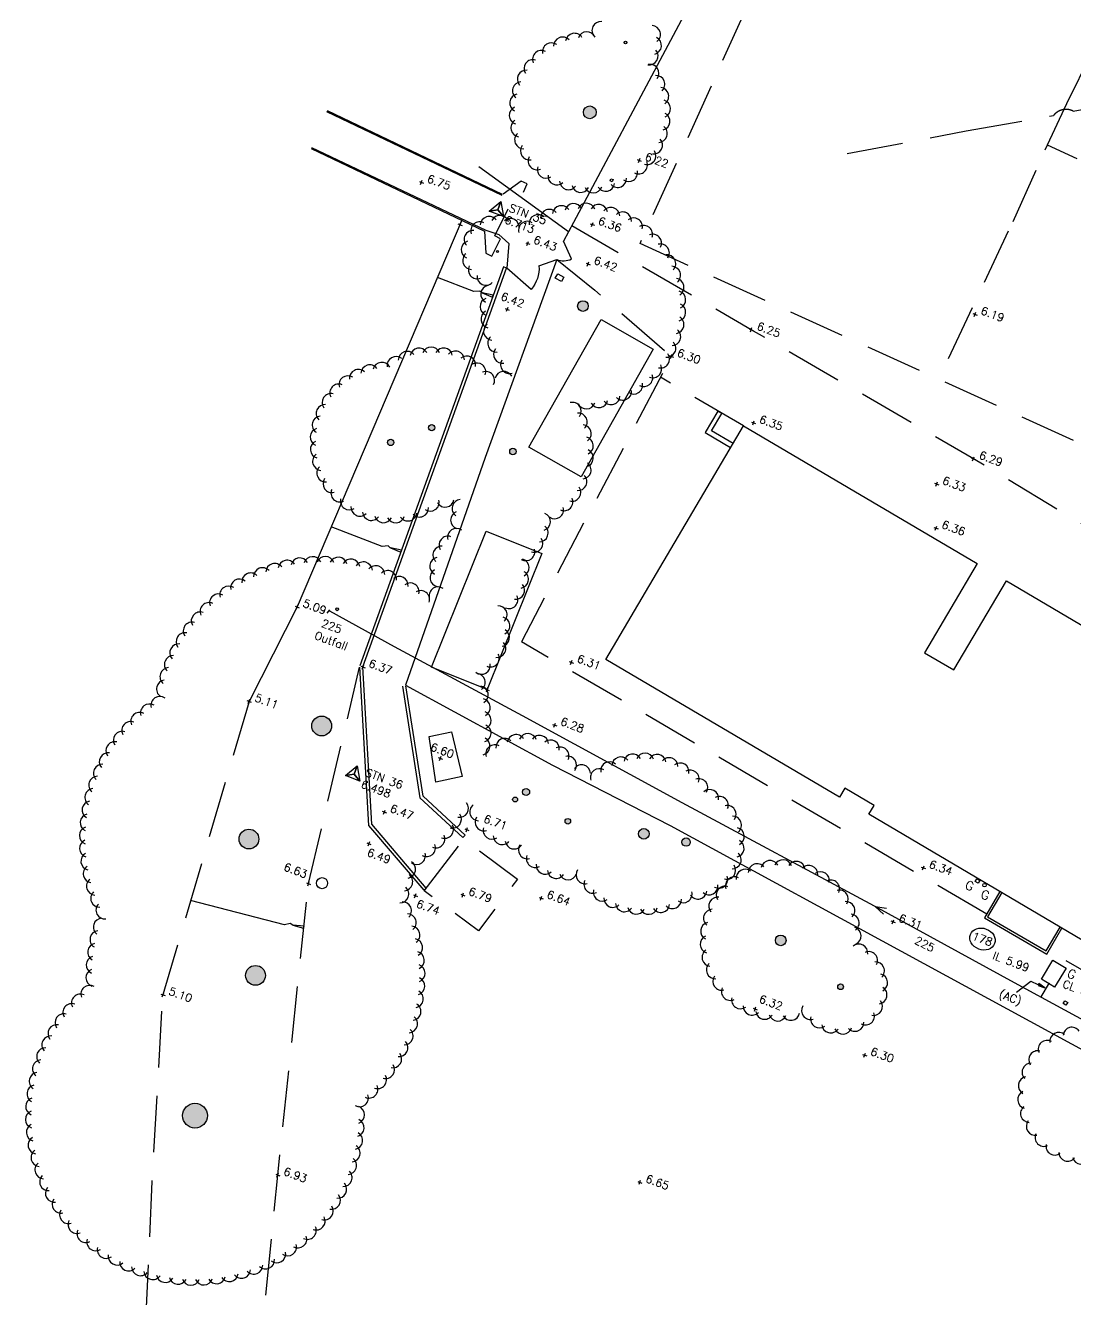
# Model space of a CAD drawing. Header units: millimetres. Extents: x 521005098 to 521837086, y 174609906 to 175681253.
# Drawn here: x 521101051 to 521148302, y 174886964 to 174944288 of the extents above; entities that cross this region are included whole.
import ezdxf
from ezdxf.enums import TextEntityAlignment as Align

# ---------------------------------------------------------------- set-up
doc = ezdxf.new("R2010")
doc.units = ezdxf.units.MM
doc.header["$LTSCALE"] = 200
doc.linetypes.add('layout$0$DASHED', pattern=[19.05, 12.7, -6.35])
doc.linetypes.add('layout$0$survey$0$DASHED', pattern=[19.05, 12.7, -6.35])
for name, color, linetype in [('layout$0$ED-STORM', 3, 'Continuous'), ('layout$0$survey$0$BOUNDARY', 8, 'Continuous'), ('layout$0$survey$0$BUILDING', 8, 'Continuous'), ('layout$0$survey$0$CONTROL', 8, 'Continuous'), ('layout$0$survey$0$DETAIL', 8, 'Continuous'), ('layout$0$survey$0$LEVEL', 8, 'Continuous'), ('layout$0$survey$0$ROAD', 8, 'Continuous'), ('layout$0$survey$0$SERVICE', 8, 'Continuous'), ('layout$0$survey$0$SPORTS_PITCH', 8, 'layout$0$survey$0$DASHED'), ('layout$0$survey$0$TEXT_SERVICE', 8, 'Continuous'), ('layout$0$survey$0$VEGETATION', 8, 'Continuous')]:
    doc.layers.add(name, color=color, linetype=linetype)
doc.styles.add('layout$0$ROMANS', font='Romans.shx')
doc.styles.add('layout$0$survey$0$ROMANS', font='Romans.shx')

# ---------------------------------------------------------------- blocks, each defined once
blk = doc.blocks.new('layout$0$S')
at = {"layer": 'layout$0$ED-STORM'}
blk.add_lwpolyline([(-0.5, 0.15), (0.001, 0), (-0.5, -0.151)], dxfattribs=at)
blk = doc.blocks.new('layout')
at = {"layer": 'layout$0$survey$0$VEGETATION', "linetype": 'Continuous'}
h = blk.add_hatch(color=256, dxfattribs=at)
edge = h.paths.add_edge_path()
edge.add_arc((521142433.8, 174973313.3), 191, 0, 360)
edge = h.paths.add_edge_path()
edge.add_arc((521140408.4, 174968320.2), 206.9, 0, 360)
edge = h.paths.add_edge_path()
edge.add_arc((521138952.9, 174965170.3), 159.2, 0, 360)
edge = h.paths.add_edge_path()
edge.add_arc((521137743.7, 174963775.6), 318.3, 0, 360)
edge = h.paths.add_edge_path()
edge.add_arc((521136274.7, 174960648.4), 238.7, 0, 360)
edge = h.paths.add_edge_path()
edge.add_arc((521133999.4, 174953971.4), 159.2, 0, 360)
edge = h.paths.add_edge_path()
edge.add_arc((521131361.3, 174948284), 286.5, 0, 360)
edge = h.paths.add_edge_path()
edge.add_arc((521132067.6, 174949463.3), 47.7, 0, 360)
edge = h.paths.add_edge_path()
edge.add_arc((521130956.8, 174949135.8), 47.7, 0, 360)
edge = h.paths.add_edge_path()
edge.add_arc((521127665.1, 174948732.4), 318.3, 0, 360)
edge = h.paths.add_edge_path()
edge.add_arc((521126446.4, 174940381), 286.5, 0, 360)
edge = h.paths.add_edge_path()
edge.add_arc((521128048.1, 174943526.1), 63.7, 0, 360)
edge = h.paths.add_edge_path()
edge.add_arc((521126137.6, 174931663.7), 238.7, 0, 360)
edge = h.paths.add_edge_path()
edge.add_arc((521122982.6, 174925120), 143.2, 0, 360)
edge = h.paths.add_edge_path()
edge.add_arc((521119331.7, 174926190.4), 143.2, 0, 360)
edge = h.paths.add_edge_path()
edge.add_arc((521117484.6, 174925529), 143.2, 0, 360)
edge = h.paths.add_edge_path()
edge.add_arc((521122288.8, 174934120.7), 47.7, 0, 360)
h = blk.add_hatch(color=256, dxfattribs=at)
edge = h.paths.add_edge_path()
edge.add_arc((521115073.4, 174918020), 63.7, 0, 360)
edge = h.paths.add_edge_path()
edge.add_arc((521111401.8, 174901547.4), 445.6, 0, 360)
edge = h.paths.add_edge_path()
edge.add_arc((521114380.9, 174912769.5), 445.6, 0, 360)
edge = h.paths.add_edge_path()
edge.add_arc((521111106.6, 174907680.3), 445.6, 0, 360)
edge = h.paths.add_edge_path()
edge.add_arc((521130778.1, 174907548), 191, 0, 360)
edge = h.paths.add_edge_path()
edge.add_arc((521128878.5, 174907917.9), 238.7, 0, 360)
edge = h.paths.add_edge_path()
edge.add_arc((521125456.6, 174908480.4), 127.3, 0, 360)
edge = h.paths.add_edge_path()
edge.add_arc((521123084, 174909461.2), 111.4, 0, 360)
edge = h.paths.add_edge_path()
edge.add_arc((521123578.9, 174909798.9), 159.2, 0, 360)
edge = h.paths.add_edge_path()
edge.add_arc((521135036.2, 174903122.5), 238.7, 0, 360)
edge = h.paths.add_edge_path()
edge.add_arc((521137729.6, 174901034.5), 127.3, 0, 360)
edge = h.paths.add_edge_path()
edge.add_arc((521108679.4, 174895237), 557, 0, 360)
edge = h.paths.add_edge_path()
edge.add_arc((521110457.9, 174880915.5), 159.2, 0, 360)
edge = h.paths.add_edge_path()
edge.add_arc((521109286.3, 174875629), 127.3, 0, 360)
edge = h.paths.add_edge_path()
edge.add_arc((521109406.6, 174874737.3), 127.3, 0, 360)
edge = h.paths.add_edge_path()
edge.add_arc((521109710.1, 174872254.4), 127.3, 0, 360)
at = {"layer": 'layout$0$ED-STORM', "linetype": 'layout$0$DASHED'}
blk.add_lwpolyline([(521142585.4, 174929298.5), (521145491.9, 174935466.4), (521146940.5, 174938687.9), (521147917.1, 174940779), (521149505.5, 174944040), (521151260.2, 174947639.9), (521153214.3, 174951636.9), (521155494.2, 174956379.9), (521158168.4, 174961848), (521161755.4, 174969295.6), (521164586.7, 174975149.7), (521167735.8, 174981627.8)], dxfattribs=at)
for points in [[(521138023, 174938523.6), (521143384.5, 174939540.6), (521147316.6, 174940240.5, -0.358892), (521148189.5, 174940436.8), (521151958.1, 174941106.4), (521157139.2, 174942077.4), (521160127.6, 174942580.8)], [(521172190.6, 174927499.4), (521168146.7, 174929286.6, 0.2881001), (521167250.8, 174929718.2), (521161172.8, 174932460.5), (521159133.9, 174933374, 0.4021203), (521158438.1, 174933702.8), (521151822.7, 174936675.7), (521147044, 174938904.1)]]:
    blk.add_lwpolyline(points, format="xyb", dxfattribs=at)
at = {"layer": 'layout$0$ED-STORM'}
for points in [[(521114738, 174918002.4), (521114611.1, 174917838.5)], [(521114729.6, 174917951.2), (521117648.7, 174916347.7), (521123403.9, 174913237.1), (521130589.9, 174909327.4), (521139244.1, 174904675.1), (521145539.4, 174901225.4), (521150077.1, 174898773.9), (521156541.9, 174895385.3)], [(521147111.4, 174901219.9), (521146738.2, 174900577.7)]]:
    blk.add_lwpolyline(points, dxfattribs=at)
at = {"layer": 'layout$0$ED-STORM', "linetype": 'Continuous', "flags": 128}
blk.add_lwpolyline([(521145643.8, 174900799.3), (521146297.9, 174901284.3), (521146928, 174900992.9), (521146656.4, 174901179.1), (521146622.4, 174901087.7), (521146928, 174900992.9)], dxfattribs=at)
at = {"layer": 'layout$0$ED-STORM'}
blk.add_ellipse((521144115.9, 174903182.4), major_axis=(546.6, -203.5), ratio=0.8266745, dxfattribs=at)
at = {"layer": 'layout$0$survey$0$BOUNDARY', "linetype": 'Continuous', "flags": 128}
for points in [[(521188668.2, 175086838.3), (521182683.5, 175071509.7), (521176929.5, 175056925.3), (521171422, 175043100.6), (521165455.2, 175028546.4), (521158935.3, 175012150.1), (521152703.8, 174997002.6), (521146888.8, 174982974.6), (521139934.9, 174965562.5), (521131536.6, 174946364.6), (521125713, 174935423.6), (521125259.6, 174934578.2)], [(521125491.5, 174935010.7), (521121445, 174937927.7)], [(521121761, 174935071.9), (521122352.8, 174934877.9), (521122797, 174934480), (521122707.3, 174933365.8)], [(521124156.5, 174933472.2), (521124956.5, 174933755.2), (521121730.4, 174924847.7), (521118153.7, 174914604.6), (521124759.5, 174911007.3), (521130060.1, 174908288.4), (521152886.3, 174895868.3), (521160446, 174891701.3), (521175713, 174883706.2), (521185685.6, 174878410.3), (521201036.6, 174870253.2), (521195386.6, 174855903.6), (521185248.1, 174829238.6), (521181509.6, 174819439.5), (521179455, 174813011.1), (521176918.4, 174779063.7), (521175353.2, 174768777.5), (521174667.1, 174765727.1), (521173143.5, 174759690.5), (521166025.5, 174753420.2), (521158802.1, 174747875.9), (521150155.4, 174745379.1), (521149872, 174750371.1)]]:
    blk.add_lwpolyline(points, dxfattribs=at)
for points in [[(521124956.5, 174933755.2, 0.1989124), (521125627.2, 174933781.9), (521125259.6, 174934578.2)], [(521124156.5, 174933472.2, -0.1989124), (521123807.2, 174932416.3), (521122707.3, 174933365.8)]]:
    blk.add_lwpolyline(points, format="xyb", dxfattribs=at)
at = {"layer": 'layout$0$survey$0$BUILDING', "linetype": 'Continuous', "flags": 128}
for points in [[(521126050.9, 174923982.2), (521123701, 174925311.7), (521126950.9, 174931056.1), (521129300.9, 174929726.5)], [(521137921.3, 174909965.7), (521137686.9, 174909567.5), (521127173.6, 174915754), (521133355.1, 174926267.2), (521143874.6, 174920073.1), (521141511.3, 174916056.8), (521142828.4, 174915291.1), (521145191.7, 174919307.3), (521155701.8, 174913107.2), (521149515.5, 174902598.8), (521139001.5, 174908796.4), (521139234.8, 174909192.8)], [(521121827.2, 174914406.5), (521119322.4, 174915414.5), (521121786.5, 174921537.3), (521124291.3, 174920529.2)]]:
    blk.add_lwpolyline(points, close=True, dxfattribs=at)
for points in [[(521132889.6, 174925475.6), (521131925.5, 174926042.9), (521132387, 174926827.2), (521132387, 174926827.2), (521132206, 174926933.7), (521131638, 174925968.4), (521132783.2, 174925294.5)], [(521144896.1, 174905321.7), (521144210, 174904140.1), (521147018.4, 174902509.4), (521147693.8, 174903672.6)], [(521144982.6, 174905271.5), (521144346.7, 174904176.4), (521146982.1, 174902646.1), (521147607.3, 174903722.8)]]:
    blk.add_lwpolyline(points, dxfattribs=at)
at = {"layer": 'layout$0$survey$0$CONTROL', "linetype": 'Continuous', "flags": 128}
for points in [[(521122308.9, 174935999.8), (521122448.5, 174936374.7), (521122563.8, 174935691.5), (521122308.9, 174935999.8), (521121914.5, 174935933.2), (521122448.5, 174936374.7), (521122308.9, 174935999.8), (521122563.8, 174935691.5), (521121914.5, 174935933.2), (521122308.9, 174935999.8)], [(521115839.7, 174910601.8), (521115979.3, 174910976.6), (521116094.5, 174910293.5), (521115839.7, 174910601.8), (521115445.3, 174910535.2), (521115979.3, 174910976.6), (521115839.7, 174910601.8), (521116094.5, 174910293.5), (521115445.3, 174910535.2), (521115839.7, 174910601.8)]]:
    blk.add_lwpolyline(points, dxfattribs=at)
at = {"layer": 'layout$0$survey$0$DETAIL', "linetype": 'Continuous', "flags": 128}
for points in [[(521122500.7, 174936631.2), (521114618.8, 174940405.7)], [(521122522.3, 174936676.3), (521114640.4, 174940450.8)], [(521113906.3, 174938748.9), (521121712.8, 174935039.5), (521121770.2, 174934041.1), (521122038.2, 174933906.3)], [(521113927.7, 174938794.1), (521121761, 174935071.9)], [(521120688.1, 174935526.4), (521113276.5, 174918127.9), (521111111.9, 174913877.4)]]:
    blk.add_lwpolyline(points, dxfattribs=at)
at = {"layer": 'layout$0$survey$0$DETAIL', "linetype": 'layout$0$survey$0$DASHED', "flags": 128}
for points in [[(521122038.2, 174933906.3), (521122432.5, 174934690), (521122165.3, 174934824.5), (521122985.5, 174936454.5), (521123254, 174936319.4), (521123628.6, 174937155.9), (521123354.8, 174937278.5), (521122544.5, 174936692.4)], [(521113786.2, 174905675.7), (521116087.7, 174915416.7)], [(521111111.9, 174913877.4), (521107237, 174900674.2)], [(521118988.7, 174905358.1), (521120782.9, 174907676.1), (521123184.6, 174905884.4), (521121439.6, 174903549.5), (521118988.7, 174905358.1)], [(521142116.9, 174771083.9), (521136987.8, 174774877.5), (521128833.3, 174785221.1), (521124595.9, 174791248.7), (521121074.9, 174799541.5), (521117031.4, 174808637.9), (521112390.1, 174817455.5), (521111651.9, 174829088.8), (521110534.6, 174841229), (521109801, 174854571.8), (521110085.6, 174869101.7), (521111224, 174880549.7), (521112403.6, 174892564.6), (521113786.2, 174905675.7)], [(521147083.8, 174758324.3), (521133476, 174771255.9), (521124821.8, 174782233.3), (521120200.7, 174788806.7), (521116488.9, 174797548.8), (521112529.8, 174806455.6), (521107467.9, 174816072.2), (521106666.4, 174828701.3), (521105547.2, 174840862.5), (521104798.3, 174854483.4), (521105090.4, 174869398.5), (521106248.2, 174881041.3), (521106752.7, 174892273.4), (521107237, 174900674.2)]]:
    blk.add_lwpolyline(points, dxfattribs=at)
at = {"layer": 'layout$0$survey$0$DETAIL', "linetype": 'Continuous', "flags": 128}
for points in [[(521127455.5, 174937259.6), (521127361.7, 174937294.5), (521127396.6, 174937388.2), (521127490.3, 174937353.3)], [(521120707.1, 174910492.8), (521119520.7, 174910245.5), (521119218.2, 174912290.1), (521120220.5, 174912505.7)]]:
    blk.add_lwpolyline(points, close=True, dxfattribs=at)
at = {"layer": 'layout$0$survey$0$DETAIL', "flags": 128}
for points in [[(521121606.4, 174932252.8), (521121598.7, 174932255.2), (521121495.7, 174932338.9), (521121231.2, 174932315), (521119587.5, 174932942.8)], [(521117475.5, 174920785.4), (521117467.7, 174920787.8), (521117364.7, 174920871.5), (521117100.3, 174920847.6), (521114808, 174921723.1)], [(521113083.8, 174903805.3), (521113075.9, 174903806.8), (521112964.1, 174903878.3), (521112704, 174903824.7), (521108480.5, 174904911.3)]]:
    blk.add_lwpolyline(points, dxfattribs=at)
for points in [[(521121606.4, 174932252.8), (521122070.1, 174932059.1), (521122099.2, 174932154.8)], [(521117475.5, 174920785.4), (521117939.1, 174920591.7), (521117968.3, 174920687.4)], [(521113083.8, 174903805.3), (521113566.4, 174903665.1), (521113584.6, 174903763.5)]]:
    blk.add_lwpolyline(points, close=True, dxfattribs=at)
at = {"layer": 'layout$0$survey$0$DETAIL', "linetype": 'Continuous'}
blk.add_circle((521114398.7, 174905697), 250, dxfattribs=at)
at = {"layer": 'layout$0$survey$0$LEVEL', "flags": 128}
for points in [[(521128575.9, 174938257.7), (521128763.4, 174938187.9)], [(521128634.8, 174938129), (521128704.6, 174938316.5)], [(521118775.3, 174937264), (521118962.7, 174937194.2)], [(521118834.1, 174937135.4), (521118903.9, 174937322.9)], [(521120510.4, 174935364.2), (521120697.8, 174935294.4)], [(521120569.2, 174935235.6), (521120639, 174935423.1)], [(521126468.3, 174935366.5), (521126655.7, 174935296.7)], [(521126527.1, 174935237.9), (521126596.9, 174935425.3)], [(521123619.2, 174934386.3), (521123689, 174934573.8)], [(521123560.4, 174934514.9), (521123747.8, 174934445.1)], [(521126274.4, 174933591.2), (521126461.9, 174933521.5)], [(521126333.3, 174933462.6), (521126403, 174933650.1)], [(521122636.6, 174931555.9), (521122824, 174931486.1)], [(521122695.4, 174931427.3), (521122765.2, 174931614.7)], [(521143686.5, 174931326.8), (521143874, 174931257)], [(521143745.4, 174931198.2), (521143815.2, 174931385.6)], [(521133613.6, 174930632.9), (521133801, 174930563.1)], [(521133672.4, 174930504.3), (521133742.2, 174930691.7)], [(521130023.3, 174929434.3), (521130210.7, 174929364.5)], [(521130082.1, 174929305.7), (521130151.9, 174929493.1)], [(521133720.2, 174926442.5), (521133907.6, 174926372.7)], [(521133779, 174926313.9), (521133848.8, 174926501.3)], [(521143613, 174924828), (521143800.4, 174924758.2)], [(521143671.8, 174924699.4), (521143741.6, 174924886.8)], [(521141959.6, 174923691.2), (521142147, 174923621.4)], [(521142018.4, 174923562.6), (521142088.2, 174923750)], [(521141928.6, 174921705.4), (521142116, 174921635.6)], [(521141987.4, 174921576.8), (521142057.2, 174921764.2)], [(521113182.8, 174918162.8), (521113370.2, 174918093)], [(521113241.6, 174918034.1), (521113311.4, 174918221.6)], [(521125522.1, 174915669.5), (521125709.5, 174915599.7)], [(521125580.9, 174915540.8), (521125650.7, 174915728.3)], [(521116143.7, 174915460.2), (521116331.1, 174915390.4)], [(521116202.5, 174915331.5), (521116272.3, 174915519)], [(521111077, 174913783.7), (521111146.8, 174913971.1)], [(521121733.5, 174914441.4), (521121920.9, 174914371.6)], [(521121792.3, 174914312.8), (521121862.1, 174914500.2)], [(521111018.2, 174913912.3), (521111205.6, 174913842.5)], [(521124774.2, 174912843.2), (521124961.6, 174912773.4)], [(521124833, 174912714.5), (521124902.8, 174912902)], [(521119628.5, 174911345.4), (521119816, 174911275.6)], [(521119687.4, 174911216.8), (521119757.1, 174911404.2)], [(521117107.7, 174908929.7), (521117295.1, 174908860)], [(521117166.5, 174908801.1), (521117236.3, 174908988.6)], [(521120820.5, 174908141.5), (521121007.9, 174908071.7)], [(521120879.3, 174908012.9), (521120949.1, 174908200.3)], [(521116411.7, 174907507.7), (521116599.1, 174907437.9)], [(521116470.5, 174907379.1), (521116540.3, 174907566.5)], [(521141358.4, 174906421.3), (521141545.8, 174906351.5)], [(521141417.2, 174906292.7), (521141487, 174906480.1)], [(521113692.5, 174905710.6), (521113880, 174905640.8)], [(521113751.3, 174905581.9), (521113821.1, 174905769.4)], [(521118505.4, 174905172.1), (521118692.9, 174905102.3)], [(521118564.2, 174905043.5), (521118634, 174905230.9)], [(521120635.7, 174905200.8), (521120823.1, 174905131)], [(521120694.5, 174905072.2), (521120764.3, 174905259.6)], [(521124160.7, 174905057.3), (521124348.1, 174904987.5)], [(521124219.5, 174904928.7), (521124289.3, 174905116.2)], [(521139994.8, 174903995.8), (521140182.2, 174903926)], [(521140053.6, 174903867.2), (521140123.4, 174904054.6)], [(521107202.1, 174900580.5), (521107271.9, 174900767.9)], [(521107143.3, 174900709.1), (521107330.7, 174900639.3)], [(521133793.4, 174900069.9), (521133980.9, 174900000.1)], [(521133852.3, 174899941.3), (521133922, 174900128.7)], [(521138721.4, 174897994.2), (521138908.8, 174897924.4)], [(521138780.2, 174897865.6), (521138850, 174898053)], [(521112309.9, 174892599.5), (521112497.4, 174892529.7)], [(521112368.7, 174892470.9), (521112438.5, 174892658.3)], [(521128605.2, 174892275.1), (521128792.7, 174892205.3)], [(521128664.1, 174892146.5), (521128733.8, 174892333.9)]]:
    blk.add_lwpolyline(points, dxfattribs=at)
at = {"layer": 'layout$0$survey$0$ROAD', "linetype": 'layout$0$survey$0$DASHED', "flags": 128}
for points in [[(521203296.1, 174889709.7), (521193338.6, 174895677.5), (521183549.8, 174901415.6), (521173867.6, 174907152.7), (521163442.6, 174913237.1), (521153906, 174918646.6), (521143706.7, 174924793.1), (521133707.3, 174930598), (521125640.7, 174935266.6)], [(521124956.5, 174933755.2), (521126670.8, 174932375.3), (521130117, 174929399.4), (521123366.7, 174916562.6)], [(521133355.1, 174926267.2), (521129624.4, 174928462.5)], [(521144304.3, 174904302.5), (521123366.7, 174916562.6)], [(521153360.8, 174899000.3), (521147106.8, 174902661.7)]]:
    blk.add_lwpolyline(points, dxfattribs=at)
at = {"layer": 'layout$0$survey$0$ROAD', "linetype": 'Continuous', "flags": 128}
for points in [[(521116237.4, 174915425.3), (521122701.9, 174933370.5), (521122561.3, 174933422.8), (521116096.3, 174915476.1)], [(521116087.7, 174915416.7), (521116492.5, 174908296.1), (521118971.4, 174905381.1), (521119085.7, 174905478.3), (521116639.4, 174908354.9), (521116237.4, 174915425.3)], [(521118019.2, 174914558.1), (521118802.8, 174909530.4), (521120729, 174907749.9), (521120830.9, 174907860), (521118943, 174909605.1), (521118167.4, 174914581.2)]]:
    blk.add_lwpolyline(points, dxfattribs=at)
at = {"layer": 'layout$0$survey$0$SERVICE', "linetype": 'Continuous', "flags": 128}
for points in [[(521125001.7, 174933114.4), (521125275, 174932967.9), (521125166.3, 174932765.2), (521124893.1, 174932911.7)], [(521143865, 174905896.2), (521143993.5, 174905818.9), (521143916.2, 174905690.4), (521143787.7, 174905767.6)], [(521146764.4, 174901382.8), (521147280.7, 174902239.3), (521147880.2, 174901877.9), (521147363.9, 174901021.4)], [(521147820.6, 174900408.2), (521147949, 174900330.7), (521147871.6, 174900202.3), (521147743.1, 174900279.7)]]:
    blk.add_lwpolyline(points, close=True, dxfattribs=at)
at = {"layer": 'layout$0$survey$0$SERVICE', "linetype": 'Continuous'}
blk.add_circle((521144206.4, 174905606.6), 80, dxfattribs=at)
at = {"layer": 'layout$0$survey$0$SPORTS_PITCH', "linetype": 'layout$0$survey$0$DASHED', "flags": 128}
blk.add_lwpolyline([(521186373.9, 174908283.2), (521128707.3, 174934473), (521168664.2, 175022847.8), (521226317.3, 174996455.1), (521186373.9, 174908283.2)], close=True, dxfattribs=at)
at = {"layer": 'layout$0$survey$0$VEGETATION', "linetype": 'Continuous'}
for centre, radius in [((521128048.1, 174943526.1), 63.7), ((521126446.4, 174940381), 286.5), ((521122288.8, 174934120.7), 47.7), ((521126137.6, 174931663.7), 238.7), ((521119331.7, 174926190.4), 143.2), ((521117484.6, 174925529), 143.2), ((521122982.6, 174925120), 143.2), ((521115073.4, 174918020), 63.7), ((521114380.9, 174912769.5), 445.6), ((521123578.9, 174909798.9), 159.2), ((521123084, 174909461.2), 111.4), ((521125456.6, 174908480.4), 127.3), ((521111106.6, 174907680.3), 445.6), ((521128878.5, 174907917.9), 238.7), ((521130778.1, 174907548), 191), ((521135036.2, 174903122.5), 238.7), ((521111401.8, 174901547.4), 445.6), ((521137729.6, 174901034.5), 127.3), ((521108679.4, 174895237), 557)]:
    blk.add_circle(centre, radius, dxfattribs=at)
for centre, start, end in [((521126941.9, 174944064.9), 84.395341, 223.667071), ((521125215.7, 174943367.8), 42.758343, 182.030074), ((521125754.1, 174943536.4), 32.738953, 172.010684), ((521126313.7, 174943608.7), 22.719563, 161.991294), ((521129224.5, 174943886.7), 307.406526, 86.678256), ((521129271, 174943390.3), 284.027949, 63.299679), ((521124714.9, 174943108.1), 52.777734, 192.049464), ((521129116.7, 174942916.2), 260.649372, 39.921102), ((521123885.2, 174942349.7), 72.816514, 212.088244), ((521124266.8, 174942765.3), 62.797124, 202.068854), ((521123581.8, 174941874.1), 82.835904, 222.107634), ((521129157.6, 174942137.4), 323.301267, 102.572998), ((521129421.8, 174941639), 313.281877, 92.553608), ((521123365.7, 174941352.9), 92.855294, 232.127025), ((521129595.3, 174941102.1), 303.262487, 82.534218), ((521123243.6, 174940802.1), 102.874684, 242.146415), ((521129672.8, 174940543.3), 293.243097, 72.514827), ((521123219.2, 174940238.4), 112.894074, 252.165805), ((521129651.8, 174939979.5), 283.223707, 62.495437), ((521123293.2, 174939679.1), 122.913465, 262.185195), ((521129533, 174939427.9), 273.204317, 52.476047), ((521123463.4, 174939141.2), 132.932855, 272.204585), ((521129320.1, 174938905.4), 263.184927, 42.456657), ((521123724.6, 174938641.1), 142.952245, 282.223975), ((521129019.6, 174938428), 253.165536, 32.437267), ((521124068.8, 174938194.1), 152.971635, 292.243365), ((521128640.6, 174938010.1), 243.146146, 22.417877), ((521124485.6, 174937813.8), 162.991025, 302.262756), ((521124962.1, 174937511.8), 173.010415, 312.282146), ((521128194.6, 174937664.5), 233.126756, 12.398487), ((521125483.9, 174937297.3), 183.029805, 322.301536), ((521126035.1, 174937176.9), 193.049196, 332.320926), ((521126598.9, 174937154.2), 203.068586, 342.340316), ((521127157.9, 174937229.9), 213.087976, 352.359706), ((521127695.3, 174937401.8), 223.107366, 2.379096), ((521126287, 174935891.5), 18.341212, 157.612942), ((521122403, 174935345.8), 15.037212, 154.308942), ((521124115.2, 174935379.3), 48.924352, 188.196083), ((521124627.5, 174935615.4), 41.278567, 180.550298), ((521125166.7, 174935781.2), 33.632782, 172.904512), ((521125723.1, 174935873.8), 25.986997, 165.258727), ((521126848.1, 174935834), 10.695427, 149.967157), ((521127396.7, 174935702.4), 3.049641, 142.321372), ((521127922.8, 174935499), 355.403856, 134.675587), ((521121488.9, 174935055.7), 60.911923, 200.183653), ((521121916.5, 174935293.5), 37.974568, 177.246298), ((521122871.4, 174935204.4), 352.099857, 131.371587), ((521123638.8, 174935077.2), 56.570138, 195.841868), ((521128417.2, 174935227.4), 347.758071, 127.029801), ((521128871.1, 174934892.4), 340.112286, 119.384016), ((521121060.8, 174934197.5), 106.786634, 246.058364), ((521121187.8, 174934670), 83.849278, 223.121009), ((521129276.4, 174934500), 332.466501, 111.738231), ((521121127.9, 174933712.8), 129.723989, 268.99572), ((521129625.8, 174934057.2), 324.820716, 104.092446), ((521121378.7, 174933292.7), 152.661345, 291.933075), ((521129913.3, 174933571.8), 317.17493, 96.446661), ((521130133.6, 174933052.5), 309.529145, 88.800876), ((521121773.3, 174933003.5), 175.5987, 314.870431), ((521130282.8, 174932508.5), 301.88336, 81.155091), ((521121941.4, 174932200.3), 103.077648, 242.349378), ((521130358.4, 174931949.5), 294.237575, 73.509305), ((521121907.3, 174931637.2), 110.723433, 249.995163), ((521130358.9, 174931385.4), 286.59179, 65.86352), ((521121948.5, 174931074.6), 118.369218, 257.640948), ((521130284.3, 174930826.2), 278.946005, 58.217735), ((521122064.1, 174930522.5), 126.015003, 265.286733), ((521130136, 174930282), 271.300219, 50.57195), ((521122252.1, 174929990.6), 133.660788, 272.932519), ((521129916.6, 174929762.3), 263.654434, 42.926165), ((521118226.8, 174929226), 40.364818, 179.636549), ((521118761.3, 174929370), 30.534523, 169.806253), ((521119312.5, 174929420.7), 20.704228, 159.975958), ((521119864.3, 174929376.6), 10.873933, 150.145663), ((521120400.5, 174929238.9), 1.043637, 140.315368), ((521122509.3, 174929488.5), 141.306573, 280.578304), ((521129630.1, 174929276.4), 256.008649, 35.28038), ((521116543.5, 174928619.2), 37.301782, 176.573512), ((521117084.9, 174928734.5), 27.471487, 166.743217), ((521117724.8, 174928992.8), 50.195113, 189.466844), ((521120905.3, 174929011.6), 351.213342, 130.485073), ((521121363.8, 174928701.6), 341.383047, 120.654777), ((521122830.9, 174929025.1), 148.952359, 288.224089), ((521129281.4, 174928833), 248.362864, 27.634594), ((521115558.6, 174928122.4), 56.962372, 196.234103), ((521116029.7, 174928413.2), 47.132077, 186.403808), ((521121762.7, 174928317.7), 331.552752, 110.824482), ((521122577.5, 174928324.9), 27.568764, 166.840494), ((521128876.8, 174928439.9), 240.717079, 19.988809), ((521114798.3, 174927323.3), 76.622963, 215.894693), ((521115144.1, 174927755.5), 66.792668, 206.064398), ((521127929.6, 174927831.6), 225.425509, 4.697239), ((521128423.5, 174928104.1), 233.071294, 12.343024), ((521114531.4, 174926838.3), 86.453258, 225.724988), ((521125656.5, 174926932.7), 324.498506, 103.770236), ((521126294.4, 174927436.2), 202.488153, 341.759883), ((521126855.5, 174927494.7), 210.133938, 349.405669), ((521127403.8, 174927627.2), 217.779723, 357.051454), ((521114351.3, 174926314.9), 96.283553, 235.555284), ((521125926.7, 174926449.6), 314.66821, 93.939941), ((521114263.1, 174925768.4), 106.113848, 245.385579), ((521126110.5, 174925927.4), 304.837915, 84.109646), ((521114269.5, 174925214.9), 115.944144, 255.215874), ((521126202.4, 174925381.6), 295.00762, 74.27935), ((521114370.3, 174924670.5), 125.774439, 265.046169), ((521126199.8, 174924828), 285.177325, 64.449055), ((521114562.6, 174924151.5), 135.604734, 274.876464), ((521126102.7, 174924283), 275.34703, 54.61876), ((521114840.7, 174923672.8), 145.435029, 284.70676), ((521125914, 174923762.6), 265.516734, 44.788465), ((521115196.4, 174923248.7), 155.265324, 294.537055), ((521125639.2, 174923282.1), 255.686439, 34.95817), ((521115619.3, 174922891.5), 165.09562, 304.36735), ((521116097, 174922611.8), 174.925915, 314.197645), ((521118783.7, 174922571.3), 224.077391, 3.349121), ((521119269.6, 174922836.5), 233.907686, 13.179416), ((521119938.1, 174923017.4), 211.184059, 350.45579), ((521120649.8, 174922555.2), 94.771987, 234.043718), ((521124866, 174922495.4), 236.025849, 15.297579), ((521125286.4, 174922855.5), 245.856144, 25.127874), ((521116615.5, 174922417.7), 184.75621, 324.02794), ((521117159.4, 174922315), 194.586505, 333.858236), ((521117712.9, 174922306.6), 204.4168, 343.688531), ((521118259.7, 174922392.9), 214.247096, 353.518826), ((521120582, 174922037.4), 111.038745, 250.310475), ((521124270.4, 174921962.9), 287.376021, 66.647752), ((521120446.8, 174921260.3), 54.307798, 193.579528), ((521124169.7, 174921450.5), 271.109264, 50.380994), ((521119785.1, 174920465.8), 86.841312, 226.113042), ((521120059.2, 174920910.3), 70.574555, 209.846285), ((521123929.5, 174920986.9), 254.842507, 34.114237), ((521113392.5, 174919932), 28.221149, 167.492879), ((521113968.5, 174919988.1), 23.633677, 162.905408), ((521114547.2, 174919997.9), 19.046206, 158.317937), ((521115124.8, 174919961.5), 14.458735, 153.730466), ((521115697.6, 174919879), 9.871264, 149.142995), ((521119646.5, 174919962.3), 103.108069, 242.3798), ((521123569, 174920609), 238.575749, 17.84748), ((521123315.9, 174919888.3), 295.306696, 74.578427), ((521111716.9, 174919491.2), 41.983562, 181.255292), ((521112263.1, 174919682.7), 37.396091, 176.667821), ((521112822.8, 174919830), 32.80862, 172.08035), ((521116262.1, 174919750.9), 5.283793, 144.555523), ((521116814.4, 174919578), 0.696322, 139.968052), ((521117351.2, 174919361.6), 356.108851, 135.380581), ((521119654.5, 174919440.2), 119.374827, 258.646557), ((521123286.8, 174919366.9), 279.039939, 58.31167), ((521110679.2, 174918980.4), 51.158504, 190.430234), ((521111187.8, 174919256.6), 46.571033, 185.842763), ((521117868.9, 174919102.9), 351.52138, 130.79311), ((521118364.3, 174918803.6), 346.933909, 126.205639), ((521123112.9, 174918874.5), 262.773182, 42.044912), ((521109736.2, 174918310.8), 60.333446, 199.605177), ((521110194.3, 174918664.5), 55.745975, 195.017706), ((521118834.1, 174918465.7), 342.346438, 121.618168), ((521119613.9, 174918629.1), 53.175542, 192.447272), ((521122808, 174918450.5), 246.506425, 25.778155), ((521109307.9, 174917921.5), 64.920917, 204.192648), ((521122321, 174917779.5), 312.70571, 91.97744), ((521108551.3, 174917046.7), 74.09586, 213.36759), ((521108912.1, 174917499.3), 69.508388, 208.780119), ((521122449.1, 174917273.3), 296.438952, 75.710683), ((521108227.9, 174916566.8), 78.683331, 217.955061), ((521122430.4, 174916751.5), 280.172195, 59.443926), ((521107943.9, 174916062.5), 83.270802, 222.542532), ((521122266.2, 174916255.7), 263.905438, 43.177168), ((521107701.2, 174915537.1), 87.858273, 227.130003), ((521121969.7, 174915825.9), 247.638681, 26.910411), ((521107501.2, 174914994), 92.445744, 231.717474), ((521121564.7, 174915496.2), 231.371923, 10.643654), ((521121338.9, 174914735.4), 306.141525, 85.413255), ((521107345.3, 174914436.6), 97.033215, 236.304945), ((521121473.8, 174914172.6), 301.554054, 80.825784), ((521107097.9, 174913697.7), 54.035024, 193.306755), ((521121563.3, 174913600.8), 296.966583, 76.238313), ((521106189.8, 174912981.5), 63.209967, 202.481697), ((521106629.5, 174913357.8), 58.622495, 197.894226), ((521121606.8, 174913023.7), 292.379111, 71.650842), ((521105781.5, 174912571.3), 67.797438, 207.069168), ((521121604, 174912444.9), 287.79164, 67.063371), ((521105407.4, 174912129.7), 72.384909, 211.656639), ((521121554.9, 174911868.3), 283.204169, 62.4759), ((521123124, 174911982.4), 32.132819, 171.40455), ((521123656.5, 174912028), 18.370406, 157.642137), ((521124184.5, 174911945.5), 4.607993, 143.879723), ((521105069.8, 174911659.6), 76.97238, 216.24411), ((521122166.4, 174911525), 59.657646, 198.929376), ((521122617.6, 174911811.5), 45.895233, 185.166963), ((521124677.8, 174911739.8), 350.84558, 130.11731), ((521125108, 174911422.6), 337.083166, 116.354897), ((521104770.8, 174911164.1), 81.559851, 220.831581), ((521125450.4, 174911012.3), 323.320753, 102.592483), ((521127332.4, 174910754.2), 48.959389, 188.231119), ((521127839.4, 174910976.6), 39.129093, 178.400824), ((521128376.8, 174911109.1), 29.298798, 168.570529), ((521128929, 174911147.9), 19.468503, 158.740233), ((521129479.7, 174911091.8), 9.638208, 148.909938), ((521130012.8, 174910942.6), 359.807913, 139.079643), ((521130512.6, 174910704.5), 349.977617, 129.249348), ((521104296.4, 174910109.3), 90.734793, 230.006523), ((521104512.5, 174910646.2), 86.147322, 225.419052), ((521126078, 174910622.5), 4.188648, 143.460379), ((521126870.8, 174910448.6), 58.789684, 198.061414), ((521130964.3, 174910384.6), 340.147322, 119.419053), ((521104124, 174909556.8), 95.322264, 234.593995), ((521131354.9, 174909992.3), 330.317027, 109.588757), ((521103996.3, 174908992.3), 99.909735, 239.181466), ((521131842.1, 174909508.2), 351.871364, 131.143095), ((521132277.9, 174909198.8), 338.108951, 117.380681), ((521103914.1, 174908419.4), 104.497206, 243.768937), ((521120268.5, 174908572.4), 254.880136, 34.151866), ((521120585.3, 174909056.7), 259.467607, 38.739337), ((521121445.6, 174908904.6), 129.126949, 268.398679), ((521132627.5, 174908794.6), 324.346538, 103.618268), ((521103878, 174907841.8), 109.084677, 248.356408), ((521119913.9, 174908114.9), 250.292664, 29.564395), ((521121683.5, 174908444.9), 146.329965, 285.601696), ((521132871, 174908318.9), 310.584124, 89.855855), ((521103888.3, 174907263.1), 113.672149, 252.943879), ((521119523.9, 174907687.3), 245.705193, 24.976924), ((521122046.7, 174908076.1), 163.532982, 302.804712), ((521122502.8, 174907831.3), 180.735999, 320.007729), ((521132994.3, 174907798.8), 296.821711, 76.093441), ((521119101, 174907292.3), 241.117722, 20.389453), ((521123040.7, 174907634.4), 186.4012, 325.67293), ((521123633.4, 174907195.7), 145.533304, 284.805035), ((521132990.4, 174907264.4), 283.059298, 62.331028), ((521103944.8, 174906687.1), 118.25962, 257.53135), ((521118208.1, 174906321), 279.528442, 58.800172), ((521118647.8, 174906932.3), 236.530251, 15.801982), ((521123991.3, 174906798.8), 159.295718, 298.567448), ((521124433.5, 174906498.5), 173.058131, 312.329861), ((521132608.9, 174906274.1), 255.534471, 34.806202), ((521132859.4, 174906746.2), 269.296884, 48.568615), ((521133974.1, 174906173.3), 39.559023, 178.830753), ((521134551.3, 174906316.3), 28.996568, 168.268299), ((521135145, 174906351.1), 18.434114, 157.705845), ((521135734.9, 174906276.5), 7.87166, 147.143391), ((521136301.2, 174906094.9), 357.309206, 136.580936), ((521104047.2, 174906117.5), 122.847091, 262.118821), ((521118076.7, 174905757.4), 274.940971, 54.212701), ((521124934.3, 174906312), 186.820544, 326.092275), ((521125465.1, 174906250), 200.582958, 339.854688), ((521126227.3, 174906072.3), 145.206463, 284.478194), ((521132253.3, 174905875.1), 241.772058, 21.043788), ((521132945.9, 174905585.5), 60.683931, 199.955661), ((521133432.8, 174905927), 50.121477, 189.393207), ((521136824.7, 174905812.7), 346.746752, 126.018482), ((521104194.8, 174905557.9), 127.434562, 266.706292), ((521117900.5, 174905206.1), 270.3535, 49.62523), ((521126581.3, 174905646.7), 155.036758, 294.308489), ((521127002.8, 174905287.8), 164.867054, 304.138784), ((521131313.2, 174905382.7), 214.247231, 353.518962), ((521131813, 174905572.2), 228.009645, 7.281375), ((521132529.9, 174905160.6), 71.246385, 210.518115), ((521137287.5, 174905439.2), 336.184298, 115.456028), ((521137674, 174904987.3), 325.621844, 104.893574), ((521104386.7, 174905011.8), 132.022033, 271.293763), ((521118021, 174904456.9), 314.092016, 93.363746), ((521127479.3, 174905006.2), 174.697349, 313.969079), ((521127997, 174904810.1), 184.527644, 323.799374), ((521130165.9, 174904955), 223.848825, 3.120555), ((521130652.8, 174905218.3), 233.67912, 12.95085), ((521132198.7, 174904666.7), 81.808839, 221.080569), ((521137971.1, 174904472.2), 315.059389, 94.33112), ((521104621.6, 174904482.9), 136.609504, 275.881234), ((521118232.5, 174903918.1), 309.504544, 88.776275), ((521128540.5, 174904705.2), 194.357939, 333.62967), ((521129094, 174904694.7), 204.188234, 343.459965), ((521129641.1, 174904778.8), 214.01853, 353.29026), ((521131963.7, 174904120.4), 92.371293, 231.643024), ((521138168.8, 174903911.3), 304.496935, 83.768666), ((521104505.8, 174903720.8), 92.870988, 232.142719), ((521118400.2, 174903364.2), 304.917073, 84.188804), ((521131832.9, 174903540.3), 102.933747, 242.205478), ((521138260.3, 174903323.7), 293.934481, 73.206212), ((521104354.1, 174903162.3), 97.458459, 236.73019), ((521118523.1, 174902798.7), 300.329602, 79.601333), ((521131810.6, 174902946), 113.496201, 252.767932), ((521104247.5, 174902593.4), 102.04593, 241.317661), ((521118600.4, 174902225.1), 295.742131, 75.013862), ((521131897.6, 174902357.8), 124.058656, 263.330386), ((521138554, 174902555.9), 351.909679, 131.18141), ((521138993.8, 174902216), 333.425384, 112.697115), ((521104186.7, 174902017.9), 106.633401, 245.905132), ((521118631.5, 174901647.2), 291.15466, 70.42639), ((521132091, 174901795.4), 134.62111, 273.89284), ((521139303.2, 174901754.2), 314.94109, 94.21282), ((521104172.2, 174901439.3), 111.220873, 250.492603), ((521118616.3, 174901068.6), 286.567189, 65.838919), ((521132384.1, 174901278), 145.183564, 284.455294), ((521139450.2, 174901218.2), 296.456795, 75.728525), ((521103944.8, 174900701.7), 61.269898, 200.541628), ((521118554.9, 174900493.1), 281.979718, 61.251448), ((521132767.2, 174900823.1), 155.746018, 295.017748), ((521139419.7, 174900663.2), 277.9725, 57.244231), ((521103134, 174899876.8), 70.44484, 209.71657), ((521103522.9, 174900305.5), 65.857369, 205.129099), ((521118447.7, 174899924.4), 277.392247, 56.663977), ((521133227.1, 174900446.2), 166.308472, 305.580203), ((521133748.4, 174900159.9), 176.870926, 316.142657), ((521139214.7, 174900146.5), 259.488205, 38.759936), ((521102780.7, 174899418.5), 75.032311, 214.304042), ((521118295.3, 174899366), 272.804776, 52.076506), ((521134313.3, 174899974.1), 187.43338, 326.705111), ((521134902.7, 174899894.9), 197.995835, 337.267565), ((521135496.6, 174899925.1), 208.558289, 347.830019), ((521136370.1, 174899964), 148.582437, 287.854167), ((521136779.6, 174899588.2), 167.066732, 306.338462), ((521138856.6, 174899721.5), 241.003911, 20.275641), ((521102465.2, 174898933.3), 79.619782, 218.891513), ((521118098.8, 174898821.7), 268.217305, 47.489035), ((521137287.2, 174899361.6), 185.551027, 324.822757), ((521137840.4, 174899307.7), 204.035321, 343.307052), ((521138382.1, 174899431.9), 222.519616, 1.791346), ((521148137.5, 174898814), 34.94109, 174.21282), ((521102189.5, 174898424.4), 84.207253, 223.478984), ((521117859.3, 174898294.8), 263.629833, 42.901564), ((521147024.6, 174898224.6), 61.607756, 200.879487), ((521147546.6, 174898584.3), 48.274423, 187.546153), ((521101955.3, 174897895.1), 88.794724, 228.066455), ((521117578.5, 174897788.7), 259.042362, 38.314093), ((521146599.7, 174897754.1), 74.94109, 214.21282), ((521101764.3, 174897348.8), 93.382196, 232.653926), ((521117258.1, 174897306.8), 254.454891, 33.726622), ((521146294.7, 174897198.3), 88.274423, 227.546153), ((521101617.5, 174896789), 97.969667, 237.241397), ((521116900.1, 174896852), 249.86742, 29.139151), ((521146126.1, 174896587.2), 101.607756, 240.879487), ((521101516, 174896219.2), 102.557138, 241.828868), ((521116081.1, 174896035.3), 240.692478, 19.964208), ((521116507, 174896427.2), 245.279949, 24.551679), ((521146102.9, 174895953.7), 114.94109, 254.21282), ((521101460.4, 174895643.1), 107.144609, 246.416339), ((521115909.7, 174895272.3), 290.643453, 69.915183), ((521146226.6, 174895331.9), 128.274423, 267.546153), ((521101451, 174895064.4), 111.73208, 251.00381), ((521115889.4, 174894693.9), 286.055982, 65.327712), ((521101488, 174894486.8), 116.319551, 255.591281), ((521115822.8, 174894119), 281.46851, 60.740241), ((521146490.2, 174894755.3), 141.607756, 280.879487), ((521101571, 174893914.1), 120.907022, 260.178752), ((521115710.5, 174893551.2), 276.881039, 56.15277), ((521146879.8, 174894255.2), 154.94109, 294.21282), ((521147374.1, 174893858.3), 168.274423, 307.546153), ((521101699.6, 174893349.8), 125.494493, 264.766224), ((521115553.2, 174892994.2), 272.293568, 51.565299), ((521147946.7, 174893586.1), 181.607756, 320.879487), ((521148566.6, 174893453.4), 194.94109, 334.21282), ((521101872.9, 174892797.6), 130.081964, 269.353695), ((521115351.8, 174892451.7), 267.706097, 46.977828), ((521102089.9, 174892261), 134.669435, 273.941166), ((521115107.6, 174891926.9), 263.118626, 42.390356), ((521102349, 174891743.5), 139.256906, 278.528637), ((521114822.3, 174891423.4), 258.531155, 37.802885), ((521102648.7, 174891248.4), 143.844378, 283.116108), ((521114497.6, 174890944.3), 253.943684, 33.215414), ((521102987, 174890778.8), 148.431849, 287.703579), ((521103361.8, 174890337.8), 153.01932, 292.29105), ((521114135.6, 174890492.7), 249.356213, 28.627943), ((521103770.7, 174889928.2), 157.606791, 296.878521), ((521113738.7, 174890071.5), 244.768742, 24.040472), ((521104211, 174889552.6), 162.194262, 301.465992), ((521104680, 174889213.4), 166.781733, 306.053463), ((521112850.3, 174889330.9), 235.593799, 14.86553), ((521113309.3, 174889683.4), 240.181271, 19.453001), ((521105174.6, 174888912.9), 171.369204, 310.640935), ((521111855.2, 174888741.4), 226.418857, 5.690588), ((521112364.5, 174889016.2), 231.006328, 10.278059), ((521105691.6, 174888652.8), 175.956675, 315.228406), ((521106227.8, 174888434.9), 180.544146, 319.815877), ((521106779.7, 174888260.7), 185.131617, 324.403348), ((521110778.8, 174888318.1), 217.243915, 356.515645), ((521111325.5, 174888508.2), 221.831386, 1.103117), ((521107343.8, 174888131.1), 189.719089, 328.990819), ((521107916.4, 174888047), 194.30656, 333.57829), ((521108493.9, 174888009), 198.894031, 338.165761), ((521109072.6, 174888017.3), 203.481502, 342.753232), ((521109648.8, 174888071.9), 208.068973, 347.340703), ((521110218.7, 174888172.4), 212.656444, 351.928174)]:
    blk.add_arc(centre, 400, start, end, dxfattribs=at)
at = {"layer": 'layout$0$ED-STORM', "linetype": 'Continuous', "xscale": 999.9999999720219, "yscale": 1000, "zscale": 1000, "rotation": 154.0565903339428}
blk.add_blockref('layout$0$S', (521139284.3, 174904653), dxfattribs=at)
at = {"layer": 'layout$0$ED-STORM', "linetype": 'Continuous', "style": 'layout$0$ROMANS'}
for s, rotation, p in [('225', 339.576964, (521114297.7, 174917148.9)), ('Outfall', 339.576964, (521113983.5, 174916602.2)), ('225', 333.158676, (521140974.6, 174902906.6)), ('IL 5.99', 339.576964, (521144499.6, 174902195.9)), ('(AC)', 339.576964, (521144786.1, 174900468.4))]:
    blk.add_text(s, height=360, rotation=rotation, dxfattribs=at).set_placement(p, align=Align.BOTTOM_LEFT)
at = {"layer": 'layout$0$ED-STORM', "style": 'layout$0$ROMANS'}
blk.add_text('178', height=360, rotation=339.576964, dxfattribs=at).set_placement((521144115.9, 174903182.4), align=Align.MIDDLE_CENTER)
at = {"layer": 'layout$0$survey$0$CONTROL', "style": 'layout$0$survey$0$ROMANS'}
for s, p in [('STN 35', (521122774.9, 174935933)), ('6.713', (521122579.5, 174935408.2)), ('STN 36', (521116305.7, 174910535)), ('6.498', (521116110.2, 174910010.2))]:
    blk.add_text(s, height=360, rotation=339.576964, dxfattribs=at).set_placement(p)
at = {"layer": 'layout$0$survey$0$LEVEL', "style": 'layout$0$survey$0$ROMANS'}
for s, p in [('6.22', (521128892, 174938246.7)), ('6.75', (521119091.3, 174937253.1)), ('6.36', (521126784.3, 174935355.5)), ('6.43', (521123876.4, 174934504)), ('6.42', (521126590.5, 174933580.3)), ('6.42', (521122405.4, 174931954.3)), ('6.19', (521144002.6, 174931315.8)), ('6.25', (521133929.6, 174930621.9)), ('6.30', (521130339.4, 174929423.3)), ('6.35', (521134036.3, 174926431.5)), ('6.29', (521143929, 174924817.1)), ('6.33', (521142275.6, 174923680.3)), ('6.36', (521142244.6, 174921694.5)), ('5.09', (521113498.8, 174918151.8)), ('6.37', (521116459.8, 174915449.2)), ('6.31', (521125838.1, 174915658.5)), ('5.11', (521111334.3, 174913901.3)), ('6.28', (521125090.3, 174912832.2)), ('6.60', (521119239.9, 174911683.9)), ('6.47', (521117423.8, 174908918.8)), ('6.71', (521121630.6, 174908455.9)), ('6.49', (521116391.4, 174906940.1)), ('6.63', (521112639, 174906288)), ('6.34', (521141674.4, 174906410.3)), ('6.79', (521120951.7, 174905189.8)), ('6.74', (521118606.2, 174904631.4)), ('6.64', (521124476.7, 174905046.4)), ('6.31', (521140310.8, 174903984.9)), ('5.10', (521107459.3, 174900698.1)), ('CL 6.25', (521147684.6, 174901020.2)), ('6.32', (521134031.9, 174900345.8)), ('6.30', (521139037.4, 174897983.3)), ('6.93', (521112626, 174892588.5)), ('6.65', (521128921.3, 174892264.1))]:
    blk.add_text(s, height=360, rotation=339.576964, dxfattribs=at).set_placement(p)
at = {"layer": 'layout$0$survey$0$TEXT_SERVICE', "style": 'layout$0$survey$0$ROMANS'}
for p in [(521143532.9, 174905584.6), (521144236.4, 174905165.9), (521148129.8, 174901604.2)]:
    blk.add_text('G', height=400, rotation=339.576964, dxfattribs=at).set_placement(p, align=Align.MIDDLE_CENTER)

msp = doc.modelspace()

# ---------------------------------------------------------------- block references
msp.add_blockref('layout', (0, 0))

doc.saveas('drawing.dxf')
